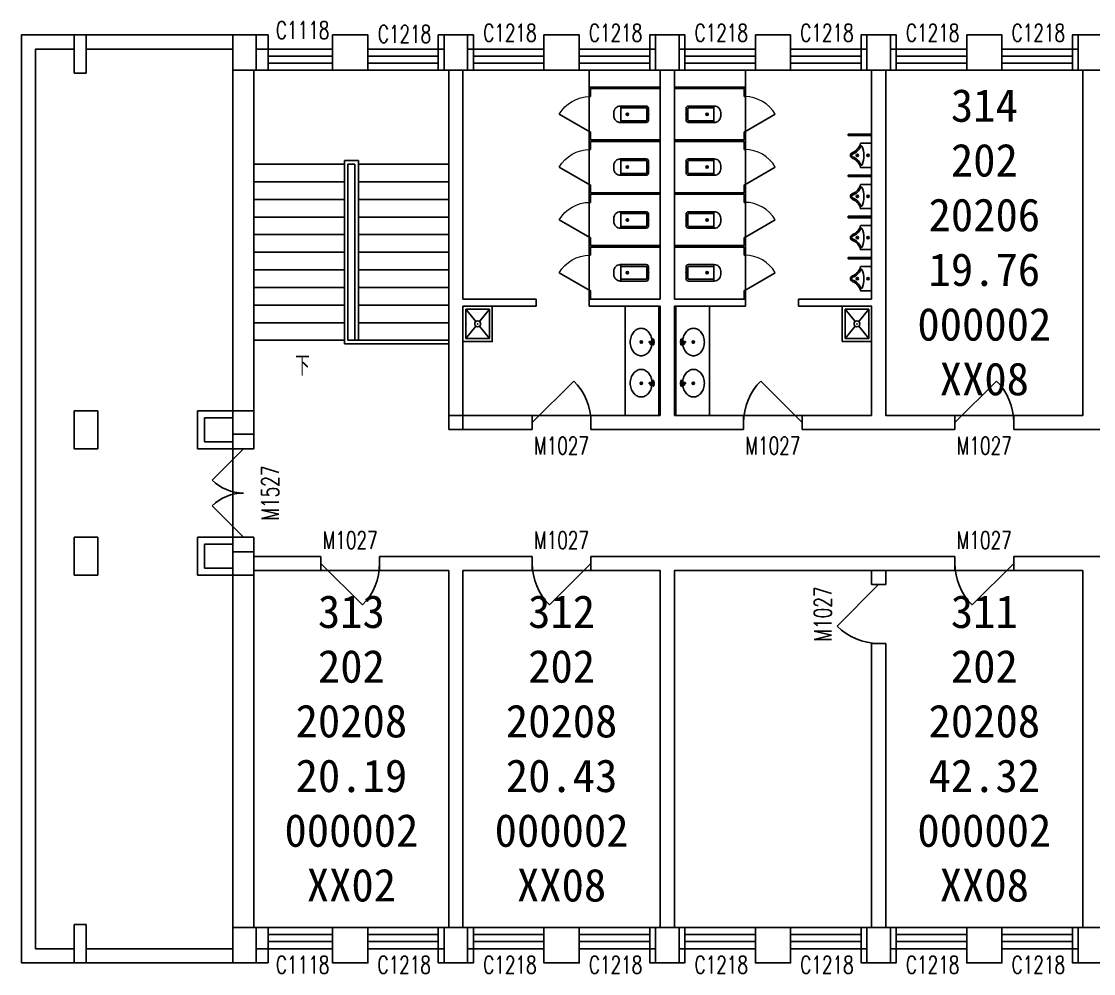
# Model space of a CAD drawing. Header units: millimetres. Extents: x 147696 to 202096, y 126490 to 143873.
# Drawn here: x 147696 to 165956, y 126490 to 142703 of the extents above; entities that cross this region are included whole.
import ezdxf

# ---------------------------------------------------------------- set-up
doc = ezdxf.new("R2010")
doc.units = ezdxf.units.MM
doc.header["$LTSCALE"] = 1000
doc.linetypes.add('DASH', pattern=[0.35, 0.25, -0.1])
for name, color, linetype in [('GROS', 6, 'Continuous'), ('RM$', 5, 'Continuous'), ('RM$TXT', 5, 'Continuous'), ('主体', 255, 'Continuous')]:
    doc.layers.add(name, color=color, linetype=linetype)
doc.layers.get('0').off()
doc.layers.get('0').freeze()
doc.styles.add('_TCH_DIM', font='SIMPLEX', dxfattribs={"bigfont": 'GBCBIG'})
doc.styles.add('_TCH_WINDOW', font='SIMPLEX', dxfattribs={"bigfont": 'GBCBIG'})
doc.styles.get("Standard").update_dxf_attribs({"font": ''})
doc.styles.get('Standard').set_extended_font_data('SimSun')

# ---------------------------------------------------------------- blocks, each defined once
blk = doc.blocks.new('$DorLib2D$00000114')
at = {"color": 0}
blk.add_line((0.5, 0), (-0.207, 0.707), dxfattribs=at)
blk.add_arc((0.5, 0), 1, 135, 180, dxfattribs=at)
blk = doc.blocks.new('$lvtry$00000201')
at = {"color": 0}
for p, q in [((100, -30, 0), (-100, -30, 0)), ((110, -470, 0), (110, -40, 0)), ((140, -470, 0), (-140, -470, 0))]:
    blk.add_line(p, q, dxfattribs=at)
at = {"color": 0, "elevation": 0}
blk.add_lwpolyline([(140, -40, 0.414214), (100, 0), (-100, 0, 0.414214), (-140, -40), (-140, -480, 0.414214), (-30, -590), (30, -590, 0.414214), (140, -480)], format="xyb", close=True, dxfattribs=at)
blk.add_lwpolyline([(-110, -40), (-110, -470)], dxfattribs=at)
at = {"color": 0}
blk.add_circle((0, -359, 0), 20, dxfattribs=at)
for centre, start, end in [((-100, -40, 0), 90, 180), ((100, -40, 0), 0, 90)]:
    blk.add_arc(centre, 10, start, end, dxfattribs=at)
for p in [(0, 0, 0), (0, -359, 0)]:
    blk.add_point(p, dxfattribs=at)
blk = doc.blocks.new('$TCHSYS$APDOOR2D')
blk.add_line((0.5, 0), (0, 0.866))
at = {"lineweight": 13}
blk.add_arc((0.5, 0), 1, 120, 180, dxfattribs=at)
blk = doc.blocks.new('$lvtry$00000191')
at = {"color": 0}
for p, q in [((-250, -50, 0), (-39, -219, 0)), ((39, -219, 0), (250, -50, 0)), ((-250, -450, 0), (-39, -281, 0)), ((39, -281, 0), (250, -450, 0))]:
    blk.add_line(p, q, dxfattribs=at)
at = {"color": 0, "elevation": 0}
for points in [[(300, -500), (300, 0), (-300, 0), (-300, -500)], [(250, -450), (250, -50), (-250, -50), (-250, -450)]]:
    blk.add_lwpolyline(points, close=True, dxfattribs=at)
at = {"color": 0}
blk.add_circle((0, -250, 0), 50, dxfattribs=at)
for p in [(0, -50, 0), (0, -250, 0)]:
    blk.add_point(p, dxfattribs=at)
blk = doc.blocks.new('$lvtry$00000194')
at = {"color": 0}
for p, q in [((-17, -27), (-17, -17)), ((17, -27), (17, -17))]:
    blk.add_line(p, q, dxfattribs=at)
blk.add_lwpolyline([(14, -39, -0.067374), (92, -53, -0.088152), (166, -93, -0.105269), (218, -155, -0.121685), (235, -224, -0.121685), (218, -292, -0.105269), (166, -355, -0.088152), (92, -394, -0.078966), (0, -409, -0.078966), (-92, -394, -0.088152), (-166, -355, -0.105269), (-218, -292, -0.121685), (-235, -224, -0.121685), (-218, -155, -0.105269), (-166, -93, -0.088152), (-92, -53, -0.059935), (-23, -40, -0.059935)], format="xyb", dxfattribs=at)
for centre, radius in [((0, -27), 16.7), ((0, -221), 20), ((0, -221), 15)]:
    blk.add_circle(centre, radius, dxfattribs=at)
for centre, radius, start, end in [((0, -17), 16.7, 0, 180), ((-40, -17), 10.1, 106.6096, 258.1648), ((-64, 250), 259, 274.7069, 282.3732), ((-75, -197), 173, 71.36, 79.1873), ((-29, -63), 6.77, 155.344, 308.3224), ((-171, 35), 166, 324.8411, 338.1337), ((-171, 35), 170, 324.8411, 331.3523), ((-29, -63), 3.37, 155.344, 308.3224), ((100, -178), 170, 132.3141, 138.8253), ((100, -178), 166, 125.5327, 138.8253), ((-12, -42), 10.6, 201.8924, 261.774), ((-381, -99), 372, 2.3982, 6.7627), ((0, -80), 9.9, 201.7837, 338.2163), ((64, 250), 259, 257.6268, 265.2931), ((381, -99), 372, 170.1008, 177.6018), ((75, -197), 173, 100.8127, 110.4191), ((40, -17), 10.1, 281.8352, 73.3904)]:
    blk.add_arc(centre, radius, start, end, dxfattribs=at)
for p in [(0, -27), (0, -221)]:
    blk.add_point(p, dxfattribs=at)
blk = doc.blocks.new('$WINLIB2D$00000001')
at = {"color": 0}
for points in [[(-0.5, 0.5), (-0.5, -0.5)], [(-0.5, 0.5), (0.5, 0.5)], [(0.5, -0.5), (0.5, 0.5)], [(0.5, 0.167), (-0.5, 0.167)], [(0.5, -0.167), (-0.5, -0.167)], [(-0.5, -0.5), (0.5, -0.5)]]:
    blk.add_lwpolyline(points, dxfattribs=at)
blk = doc.blocks.new('$lvtry$00000222')
at = {"color": 0, "elevation": 0}
blk.add_lwpolyline([(-205, -191), (-205, 0), (205, 0), (205, -191, 0.268068), (51, -323, -0.317765), (0, -360, -0.317765), (-51, -323, 0.268068)], format="xyb", close=True, dxfattribs=at)
at = {"color": 0}
for centre in [(0, -60, 0), (0, -242, 0)]:
    blk.add_circle(centre, 20, dxfattribs=at)
for centre, radius, start, end in [((-152, -175, 0), 10, 114.1084, 248.1394), ((5, -526, 0), 395, 66.6675, 114.1084), ((243, -401, 0), 233, 110.4941, 160.7361), ((158, -173, 0), 10, 290.4941, 66.6675), ((-243, -401, 0), 233, 19.2639, 68.1394), ((0, -316, 0), 24, 199.2639, 269.4998), ((0, -316, 0), 24, 270.5002, 340.7361)]:
    blk.add_arc(centre, radius, start, end, dxfattribs=at)
for p in [(0, -60, 0), (0, -242, 0)]:
    blk.add_point(p, dxfattribs=at)
blk = doc.blocks.new('$DorLib2D$00000116')
at = {"color": 0}
for p, q in [((-0.5, 0), (-0.146, 0.354)), ((0.5, 0), (0.146, 0.354))]:
    blk.add_line(p, q, dxfattribs=at)
for centre, start, end in [((-0.5, 0), 0, 45), ((0.5, 0), 135, 180)]:
    blk.add_arc(centre, 0.5, start, end, dxfattribs=at)

msp = doc.modelspace()

# ---------------------------------------------------------------- linework, layer by layer
at = {"layer": 'GROS'}
for points in [[(147696, 142473), (151896, 142473), (151896, 142233), (152996, 142233), (152996, 142473), (153596, 142473), (153596, 142233), (154796, 142233), (154796, 142473), (155396, 142473), (155396, 142233), (156596, 142233), (156596, 142473), (157196, 142473), (157196, 142233), (158396, 142233), (158396, 142473), (158996, 142473), (158996, 142233), (160196, 142233), (160196, 142416), (160196, 142473), (160796, 142473), (160796, 142233), (161996, 142233), (161996, 142473), (162596, 142473), (162596, 142233), (163796, 142233), (163796, 142473), (164396, 142473), (164396, 142233), (165596, 142233), (165596, 142473), (166196, 142473)], [(166196, 126673), (165596, 126673), (165596, 126913), (164396, 126913), (164396, 126672), (163796, 126672), (163796, 126913), (162596, 126913), (162596, 126673), (161996, 126673), (161996, 126913), (160796, 126913), (160796, 126672), (160196, 126672), (160196, 126913), (158996, 126913), (158996, 126673), (158396, 126673), (158396, 126913), (157196, 126913), (157196, 126672), (156596, 126672), (156596, 126913), (155396, 126913), (155396, 126673), (154796, 126673), (154796, 126913), (153596, 126913), (153596, 126672), (152996, 126672), (152996, 126913), (151896, 126913), (151896, 126673), (147696, 126673), (147696, 142473)]]:
    msp.add_lwpolyline(points, dxfattribs=at)
at = {"layer": 'RM$', "color": 5}
for points in [[(162416, 141873), (165776, 141873), (165776, 135993), (162416, 135993)], [(154976, 133353), (151656, 133353), (151656, 127273), (154976, 127273)], [(155216, 133353), (158576, 133353), (158576, 127273), (155216, 127273)], [(165776, 133353), (158816, 133353), (158816, 127273), (165776, 127273)]]:
    msp.add_lwpolyline(points, close=True, dxfattribs=at)
at = {"layer": '主体'}
for p, q in [((148796, 142473), (148596, 142473)), ((148596, 142473), (148596, 141823)), ((148796, 141823), (148796, 142473)), ((151696, 142473), (151296, 142473)), ((151296, 142473), (151296, 141873)), ((151696, 141873), (151696, 142473)), ((151896, 142473), (151696, 142473)), ((151896, 142233), (151896, 142473)), ((153596, 142473), (152996, 142473)), ((152996, 142473), (152996, 141873)), ((153596, 141873), (153596, 142473)), ((154896, 142473), (154796, 142473)), ((154796, 142473), (154796, 142233)), ((155296, 142473), (154896, 142473)), ((154896, 142473), (154896, 141873)), ((155296, 141873), (155296, 142473)), ((155396, 142473), (155296, 142473)), ((155396, 142233), (155396, 142473)), ((157196, 142473), (156596, 142473)), ((156596, 142473), (156596, 141873)), ((157196, 141873), (157196, 142473)), ((158496, 142473), (158396, 142473)), ((158396, 142473), (158396, 142233)), ((158896, 142473), (158496, 142473)), ((158496, 142473), (158496, 141873)), ((158896, 141873), (158896, 142473)), ((158996, 142473), (158896, 142473)), ((158996, 142233), (158996, 142473)), ((160796, 142473), (160196, 142473)), ((160196, 142473), (160196, 141873)), ((160796, 141873), (160796, 142473)), ((162096, 142473), (161996, 142473)), ((161996, 142473), (161996, 142233)), ((162496, 142473), (162096, 142473)), ((162096, 142473), (162096, 141873)), ((162496, 141873), (162496, 142473)), ((162596, 142473), (162496, 142473)), ((162596, 142233), (162596, 142473)), ((164396, 142473), (163796, 142473)), ((163796, 142473), (163796, 141873)), ((164396, 141873), (164396, 142473)), ((165696, 142473), (165596, 142473)), ((165596, 142473), (165596, 142233)), ((166096, 142473), (165696, 142473)), ((165696, 142473), (165696, 141873)), ((151896, 142233), (151696, 142233)), ((151896, 141873), (151896, 142233)), ((154896, 142233), (154796, 142233)), ((154796, 142233), (154796, 141873)), ((155396, 142233), (155296, 142233)), ((155396, 141873), (155396, 142233)), ((158496, 142233), (158396, 142233)), ((158396, 142233), (158396, 141873)), ((158996, 142233), (158896, 142233)), ((158996, 141873), (158996, 142233)), ((162096, 142233), (161996, 142233)), ((161996, 142233), (161996, 141873)), ((162596, 142233), (162496, 142233)), ((162596, 141873), (162596, 142233)), ((165696, 142233), (165596, 142233)), ((165596, 142233), (165596, 141873)), ((148596, 141823), (148796, 141823)), ((151296, 141873), (151696, 141873)), ((151296, 136073), (151296, 141873)), ((151656, 141873), (151656, 140273)), ((151656, 136073), (151656, 141873)), ((152996, 141873), (151696, 141873)), ((151696, 141873), (151896, 141873)), ((152996, 141873), (153596, 141873)), ((154896, 141873), (153596, 141873)), ((154796, 141873), (154896, 141873)), ((154896, 141873), (155296, 141873)), ((154976, 141873), (154976, 137853)), ((154976, 140273), (154976, 141873)), ((155216, 141873), (155216, 137973)), ((155296, 141873), (155396, 141873)), ((156596, 141873), (157196, 141873)), ((157364, 137973), (157364, 141873)), ((158396, 141873), (158496, 141873)), ((158496, 141873), (158896, 141873)), ((158576, 141873), (158576, 137973)), ((158816, 141873), (158816, 137973)), ((158896, 141873), (158996, 141873)), ((160029, 137973), (160029, 141873)), ((160196, 141873), (160796, 141873)), ((161996, 141873), (162096, 141873)), ((162096, 141873), (162496, 141873)), ((162176, 141873), (162176, 137973)), ((162416, 141873), (162416, 137853)), ((162496, 141873), (162596, 141873)), ((163796, 141873), (164396, 141873)), ((165596, 141873), (165696, 141873)), ((165696, 141873), (166096, 141873)), ((165776, 141873), (165776, 135993)), ((158576, 141586), (157364, 141586)), ((157364, 141586), (157364, 141423)), ((158576, 141561), (157389, 141561)), ((157389, 141423), (157389, 141561)), ((158576, 141561), (158576, 141586)), ((158816, 141586), (160029, 141586)), ((158816, 141586), (158816, 141561)), ((158816, 141561), (160004, 141561)), ((160004, 141561), (160004, 141423)), ((160029, 141423), (160029, 141586)), ((157364, 141423), (157389, 141423)), ((160004, 141423), (160029, 141423)), ((157389, 140823), (157364, 140823)), ((157364, 140823), (157364, 140673)), ((157389, 140686), (157389, 140823)), ((160029, 140823), (160004, 140823)), ((160004, 140823), (160004, 140686)), ((160029, 140673), (160029, 140823)), ((162176, 140786), (161776, 140786)), ((161776, 140761), (161776, 140786)), ((162176, 140761), (162176, 140786)), ((157364, 140673), (157364, 140523)), ((158576, 140686), (157389, 140686)), ((158576, 140661), (157389, 140661)), ((157389, 140523), (157389, 140661)), ((158576, 140661), (158576, 140686)), ((158816, 140686), (160004, 140686)), ((158816, 140686), (158816, 140661)), ((158816, 140661), (160004, 140661)), ((160004, 140661), (160004, 140523)), ((160029, 140523), (160029, 140673)), ((162176, 140761), (161776, 140761)), ((157364, 140523), (157389, 140523)), ((160004, 140523), (160029, 140523)), ((151656, 140273), (151656, 137273)), ((154976, 137273), (154976, 140273)), ((162176, 140086), (161776, 140086)), ((161776, 140061), (161776, 140086)), ((162176, 140061), (161776, 140061)), ((162176, 140061), (162176, 140086)), ((157389, 139923), (157364, 139923)), ((157364, 139923), (157364, 139773)), ((157389, 139786), (157389, 139923)), ((160029, 139923), (160004, 139923)), ((160004, 139923), (160004, 139786)), ((160029, 139773), (160029, 139923)), ((157364, 139773), (157364, 139623)), ((158576, 139786), (157389, 139786)), ((158576, 139761), (157389, 139761)), ((157389, 139623), (157389, 139761)), ((158576, 139761), (158576, 139786)), ((158816, 139786), (160004, 139786)), ((158816, 139786), (158816, 139761)), ((158816, 139761), (160004, 139761)), ((160004, 139761), (160004, 139623)), ((160029, 139623), (160029, 139773)), ((157364, 139623), (157389, 139623)), ((160004, 139623), (160029, 139623)), ((162176, 139386), (161776, 139386)), ((161776, 139361), (161776, 139386)), ((162176, 139361), (161776, 139361)), ((162176, 139361), (162176, 139386)), ((157389, 139023), (157364, 139023)), ((157364, 139023), (157364, 138873)), ((157389, 138886), (157389, 139023)), ((160029, 139023), (160004, 139023)), ((160004, 139023), (160004, 138886)), ((160029, 138873), (160029, 139023)), ((157364, 138873), (157364, 138723)), ((158576, 138886), (157389, 138886)), ((158576, 138861), (157389, 138861)), ((157389, 138723), (157389, 138861)), ((158576, 138861), (158576, 138886)), ((158816, 138886), (160004, 138886)), ((158816, 138886), (158816, 138861)), ((158816, 138861), (160004, 138861)), ((160004, 138861), (160004, 138723)), ((160029, 138723), (160029, 138873)), ((157364, 138723), (157389, 138723)), ((160004, 138723), (160029, 138723)), ((162176, 138686), (161776, 138686)), ((161776, 138661), (161776, 138686)), ((162176, 138661), (161776, 138661)), ((162176, 138661), (162176, 138686)), ((157389, 138123), (157364, 138123)), ((157364, 138123), (157364, 137973)), ((157389, 137973), (157389, 138123)), ((160029, 138123), (160004, 138123)), ((160004, 138123), (160004, 137973)), ((160029, 137973), (160029, 138123)), ((156464, 137973), (155216, 137973)), ((156464, 137853), (156464, 137973)), ((158576, 137973), (157364, 137973)), ((157364, 137973), (157364, 137853)), ((157364, 137973), (157389, 137973)), ((160029, 137973), (158816, 137973)), ((160004, 137973), (160029, 137973)), ((160029, 137853), (160029, 137973)), ((162176, 137973), (160929, 137973)), ((160929, 137973), (160929, 137853)), ((154976, 137853), (154976, 135753)), ((155216, 137853), (156464, 137853)), ((155216, 137853), (155216, 135993)), ((157364, 137853), (158576, 137853)), ((158550, 137853), (158550, 135993)), ((158576, 137853), (158576, 135993)), ((158816, 137853), (160029, 137853)), ((158816, 137853), (158816, 135993)), ((158842, 137853), (158842, 135993)), ((160929, 137853), (162176, 137853)), ((162176, 137853), (162176, 135993)), ((162416, 137853), (162416, 135993)), ((154976, 137273), (154976, 137213)), ((148996, 136073), (148596, 136073)), ((148596, 136073), (148596, 135423)), ((148996, 135423), (148996, 136073)), ((150696, 135423), (150696, 136073)), ((150696, 136073), (151296, 136073)), ((151656, 136073), (151296, 136073)), ((151296, 136073), (151296, 135673)), ((151656, 135673), (151656, 136073)), ((150816, 135543), (150816, 135953)), ((150816, 135953), (151296, 135953)), ((155216, 135993), (154976, 135993)), ((154976, 135993), (154976, 135753)), ((156396, 135993), (155216, 135993)), ((155216, 135753), (155216, 135993)), ((156396, 135993), (157396, 135993)), ((156396, 135753), (156396, 135993)), ((158576, 135993), (157396, 135993)), ((157396, 135993), (157396, 135753)), ((159996, 135993), (158816, 135993)), ((159996, 135993), (160996, 135993)), ((159996, 135753), (159996, 135993)), ((162176, 135993), (160996, 135993)), ((160996, 135993), (160996, 135753)), ((163596, 135993), (162416, 135993)), ((163596, 135753), (163596, 135993)), ((165776, 135993), (164596, 135993)), ((164596, 135993), (164596, 135753)), ((151296, 135673), (151296, 135423)), ((151296, 135673), (151656, 135673)), ((151656, 135423), (151656, 135673)), ((154976, 135753), (156396, 135753)), ((154976, 135753), (155216, 135753)), ((157396, 135753), (158696, 135753)), ((158696, 135753), (159996, 135753)), ((160996, 135753), (162296, 135753)), ((162296, 135753), (163596, 135753)), ((164596, 135753), (165896, 135753)), ((165896, 135753), (167196, 135753)), ((151296, 135543), (150816, 135543)), ((151296, 135423), (151296, 135543)), ((148596, 135423), (148996, 135423)), ((151296, 135423), (150696, 135423)), ((151296, 135423), (151296, 133923)), ((151296, 135423), (151656, 135423)), ((148996, 133923), (148596, 133923)), ((148596, 133923), (148596, 133273)), ((148996, 133273), (148996, 133923)), ((150696, 133273), (150696, 133923)), ((150696, 133923), (151296, 133923)), ((151656, 133923), (151296, 133923)), ((151296, 133923), (151296, 133673)), ((151296, 133923), (151296, 133803)), ((151656, 133673), (151656, 133923)), ((150816, 133393), (150816, 133803)), ((150816, 133803), (151296, 133803)), ((151656, 133673), (151296, 133673)), ((151296, 133673), (151296, 133273)), ((151656, 133273), (151656, 133673)), ((152796, 133593), (151656, 133593)), ((152796, 133353), (152796, 133593)), ((155096, 133593), (153796, 133593)), ((153796, 133593), (153796, 133353)), ((156396, 133593), (155096, 133593)), ((156396, 133353), (156396, 133593)), ((158696, 133593), (157396, 133593)), ((157396, 133593), (157396, 133353)), ((158696, 133593), (162296, 133593)), ((163596, 133593), (162296, 133593)), ((163596, 133353), (163596, 133593)), ((165896, 133593), (164596, 133593)), ((164596, 133593), (164596, 133353)), ((167196, 133593), (165896, 133593)), ((151296, 133393), (150816, 133393)), ((151656, 133353), (152796, 133353)), ((153796, 133353), (154976, 133353)), ((154976, 127273), (154976, 133353)), ((155216, 133353), (156396, 133353)), ((155216, 127273), (155216, 133353)), ((157396, 133353), (158576, 133353)), ((158576, 127273), (158576, 133353)), ((158816, 127273), (158816, 133353)), ((158816, 133353), (162176, 133353)), ((162176, 133353), (162176, 133113)), ((162416, 133353), (163596, 133353)), ((162416, 133113), (162416, 133353)), ((164596, 133353), (165776, 133353)), ((165776, 127273), (165776, 133353)), ((148596, 133273), (148996, 133273)), ((151296, 133273), (150696, 133273)), ((151296, 127273), (151296, 133273)), ((151296, 133273), (151656, 133273)), ((151656, 127273), (151656, 133273)), ((162176, 133113), (162416, 133113)), ((162416, 132113), (162176, 132113)), ((162176, 132113), (162176, 127273)), ((162416, 127273), (162416, 132113)), ((148796, 127323), (148596, 127323)), ((148596, 127323), (148596, 126673)), ((148796, 126673), (148796, 127323)), ((151696, 127273), (151296, 127273)), ((151296, 127273), (151296, 126673)), ((151896, 127273), (151696, 127273)), ((151696, 126673), (151696, 127273)), ((151896, 126913), (151896, 127273)), ((153296, 127273), (152996, 127273)), ((152996, 127273), (152996, 127272)), ((153596, 127273), (153296, 127273)), ((153596, 127272), (153596, 127273)), ((154896, 127273), (154796, 127273)), ((154796, 127273), (154796, 126913)), ((155296, 127273), (154896, 127273)), ((154896, 127273), (154896, 126673)), ((155396, 127273), (155296, 127273)), ((155296, 126673), (155296, 127273)), ((155396, 126913), (155396, 127273)), ((156896, 127273), (156596, 127273)), ((156596, 127273), (156596, 127272)), ((157196, 127273), (156896, 127273)), ((157196, 127272), (157196, 127273)), ((158496, 127273), (158396, 127273)), ((158896, 127273), (158496, 127273)), ((158496, 127273), (158496, 126673)), ((158896, 126673), (158896, 127273)), ((158996, 127273), (158896, 127273)), ((158996, 126913), (158996, 127273)), ((160496, 127273), (160196, 127273)), ((160196, 127273), (160196, 127272)), ((160796, 127273), (160496, 127273)), ((160796, 127272), (160796, 127273)), ((162096, 127273), (161996, 127273)), ((161996, 127273), (161996, 126913)), ((162496, 127273), (162096, 127273)), ((162096, 127273), (162096, 126673)), ((162496, 126673), (162496, 127273)), ((162596, 127273), (162496, 127273)), ((162596, 126913), (162596, 127273)), ((164096, 127273), (163796, 127273)), ((163796, 127273), (163796, 127272)), ((164396, 127273), (164096, 127273)), ((164396, 127272), (164396, 127273)), ((165696, 127273), (165596, 127273)), ((165596, 127273), (165596, 126913)), ((166096, 127273), (165696, 127273)), ((165696, 127273), (165696, 126673)), ((153596, 127272), (152996, 127272)), ((152996, 127272), (152996, 126672)), ((153596, 126672), (153596, 127272)), ((157196, 127272), (156596, 127272)), ((156596, 127272), (156596, 126672)), ((157196, 126672), (157196, 127272)), ((160796, 127272), (160196, 127272)), ((160196, 127272), (160196, 126672)), ((160796, 126672), (160796, 127272)), ((164396, 127272), (163796, 127272)), ((163796, 127272), (163796, 126672)), ((164396, 126672), (164396, 127272)), ((151696, 126913), (151896, 126913)), ((151896, 126673), (151896, 126913)), ((154796, 126913), (154796, 126673)), ((154796, 126913), (154896, 126913)), ((155296, 126913), (155396, 126913)), ((155396, 126673), (155396, 126913)), ((158396, 126913), (158396, 126673)), ((158396, 126913), (158496, 126913)), ((158896, 126913), (158996, 126913)), ((158996, 126673), (158996, 126913)), ((161996, 126913), (161996, 126673)), ((161996, 126913), (162096, 126913)), ((162496, 126913), (162596, 126913)), ((162596, 126673), (162596, 126913)), ((165596, 126913), (165596, 126673)), ((165596, 126913), (165696, 126913)), ((148596, 126673), (148796, 126673)), ((151296, 126673), (151696, 126673)), ((151696, 126673), (151896, 126673)), ((152996, 126672), (153596, 126672)), ((154796, 126673), (154896, 126673)), ((154896, 126673), (155296, 126673)), ((155296, 126673), (155396, 126673)), ((156596, 126672), (157196, 126672)), ((158396, 126673), (158496, 126673)), ((158496, 126673), (158896, 126673)), ((158896, 126673), (158996, 126673)), ((160196, 126672), (160796, 126672)), ((161996, 126673), (162096, 126673)), ((162096, 126673), (162496, 126673)), ((162496, 126673), (162596, 126673)), ((163796, 126672), (164396, 126672)), ((165596, 126673), (165696, 126673)), ((165696, 126673), (166096, 126673))]:
    msp.add_line(p, q, dxfattribs=at)
at = {"layer": '主体', "color": 2}
for p, q in [((153196, 140273), (151656, 140273)), ((151656, 140273), (153196, 140273)), ((153436, 140333), (153196, 140333)), ((153196, 140333), (153196, 137213)), ((153256, 140273), (153256, 137273)), ((153376, 140273), (153256, 140273)), ((153256, 140273), (153256, 137273)), ((153256, 140273), (153376, 140273)), ((153376, 137273), (153376, 140273)), ((153376, 137273), (153376, 140273)), ((153436, 137273), (153436, 140333)), ((153436, 140273), (154976, 140273)), ((153436, 140273), (154976, 140273)), ((153196, 139973), (151656, 139973)), ((153436, 139973), (154976, 139973)), ((153196, 139673), (151656, 139673)), ((153436, 139673), (154976, 139673)), ((153196, 139373), (151656, 139373)), ((153436, 139373), (154976, 139373)), ((153196, 139073), (151656, 139073)), ((153436, 139073), (154976, 139073)), ((153196, 138773), (151656, 138773)), ((153436, 138773), (154976, 138773)), ((153196, 138473), (151656, 138473)), ((153436, 138473), (154976, 138473)), ((153196, 138173), (151656, 138173)), ((153436, 138173), (154976, 138173)), ((153196, 137873), (151656, 137873)), ((153436, 137873), (154976, 137873)), ((153196, 137573), (151656, 137573)), ((153436, 137573), (154976, 137573)), ((153196, 137273), (151656, 137273)), ((153196, 137213), (154976, 137213)), ((153256, 137273), (154976, 137273)), ((153376, 137273), (153256, 137273)), ((153376, 137273), (153436, 137273)), ((153376, 137273), (153436, 137273)), ((153436, 137273), (154976, 137273))]:
    msp.add_line(p, q, dxfattribs=at)
at = {"layer": '主体', "linetype": 'DASH'}
for p, q in [((156464, 137973), (156464, 137853)), ((157364, 137853), (157364, 137973)), ((160029, 137973), (160029, 137853)), ((160929, 137853), (160929, 137973))]:
    msp.add_line(p, q, dxfattribs=at)
at = {"layer": '主体', "color": 4}
msp.add_line((158396, 127273), (158396, 126913), dxfattribs=at)
at = {"layer": '主体'}
for points in [[(151296, 126673), (147696, 126673), (147696, 142473), (151296, 142473)], [(148596, 126913), (147936, 126913), (147936, 142233), (148596, 142233)], [(148796, 142233), (151296, 142233)], [(151296, 126913), (148796, 126913)]]:
    msp.add_lwpolyline(points, dxfattribs=at)
at = {"layer": '主体', "color": 2}
msp.add_lwpolyline([(152456, 137123, 0, 0, 0), (152456, 141073, 0, 0, 0), (154176, 141073, 0, 0, 0), (154176, 137723, 80, 0, 0), (154176, 137423, 0, 0, 0)], format="xyseb", dxfattribs=at)
at = {"layer": '主体'}
for points in [[(158576, 135993), (158576, 137853), (157976, 137853), (157976, 135993)], [(158816, 135993), (158816, 137853), (159416, 137853), (159416, 135993)]]:
    msp.add_lwpolyline(points, close=True, dxfattribs=at)

# ---------------------------------------------------------------- block references
at = {"layer": '主体', "color": 4}
ref = msp.add_blockref('$WINLIB2D$00000001', (152446, 142053), dxfattribs=dict(at, xscale=-1100, yscale=-360, zscale=-1100, rotation=180))
ref.add_attrib('A', 'C1118', (152031, 142406), dxfattribs={"height": 297.5, "style": '_TCH_WINDOW', "width": 0.705882})
ref = msp.add_blockref('$WINLIB2D$00000001', (154196, 142053), dxfattribs=dict(at, xscale=-1200, yscale=360, zscale=-1200, rotation=180))
ref.add_attrib('A', 'C1218', (153766, 142342), dxfattribs={"height": 297.5, "style": '_TCH_WINDOW', "width": 0.705882})
ref = msp.add_blockref('$WINLIB2D$00000001', (155996, 142053), dxfattribs=dict(at, xscale=1200, yscale=360, zscale=1200, rotation=180))
ref.add_attrib('A', 'C1218', (155561, 142360), dxfattribs={"height": 297.5, "style": '_TCH_WINDOW', "width": 0.705882})
ref = msp.add_blockref('$WINLIB2D$00000001', (157796, 142053), dxfattribs=dict(at, xscale=1200, yscale=360, zscale=1200, rotation=180))
ref.add_attrib('A', 'C1218', (157361, 142360), dxfattribs={"height": 297.5, "style": '_TCH_WINDOW', "width": 0.705882})
ref = msp.add_blockref('$WINLIB2D$00000001', (159596, 142053), dxfattribs=dict(at, xscale=1200, yscale=360, zscale=1200, rotation=180))
ref.add_attrib('A', 'C1218', (159161, 142360), dxfattribs={"height": 297.5, "style": '_TCH_WINDOW', "width": 0.705882})
ref = msp.add_blockref('$WINLIB2D$00000001', (161396, 142053), dxfattribs=dict(at, xscale=1200, yscale=360, zscale=1200, rotation=180))
ref.add_attrib('A', 'C1218', (160961, 142360), dxfattribs={"height": 297.5, "style": '_TCH_WINDOW', "width": 0.705882})
ref = msp.add_blockref('$WINLIB2D$00000001', (163196, 142053), dxfattribs=dict(at, xscale=1200, yscale=360, zscale=1200, rotation=180))
ref.add_attrib('A', 'C1218', (162761, 142360), dxfattribs={"height": 297.5, "style": '_TCH_WINDOW', "width": 0.705882})
ref = msp.add_blockref('$WINLIB2D$00000001', (164996, 142053), dxfattribs=dict(at, xscale=1200, yscale=360, zscale=1200, rotation=180))
ref.add_attrib('A', 'C1218', (164561, 142360), dxfattribs={"height": 297.5, "style": '_TCH_WINDOW', "width": 0.705882})
at = {"layer": '主体', "xscale": -600, "zscale": 25, "rotation": 90}
for p, yscale in [((157376, 141123), 600), ((160016, 141123), -600), ((157376, 140223), 600), ((160016, 140223), -600), ((157376, 139323), 600), ((160016, 139323), -600), ((157376, 138423), 600), ((160016, 138423), -600)]:
    msp.add_blockref('$TCHSYS$APDOOR2D', p, dxfattribs=dict(at, yscale=yscale))
at = {"layer": '主体'}
for name, p, rotation in [('$lvtry$00000201', (158376, 141123), 270), ('$lvtry$00000222', (162176, 140423), 270), ('$lvtry$00000201', (158376, 140223), 270), ('$lvtry$00000222', (162176, 139723), 270), ('$lvtry$00000201', (158376, 139323), 270), ('$lvtry$00000222', (162176, 139023), 270), ('$lvtry$00000201', (158376, 138423), 270), ('$lvtry$00000222', (162176, 138323), 270), ('$lvtry$00000191', (155216, 137553), 90), ('$lvtry$00000191', (155216, 137553), 90), ('$lvtry$00000191', (162176, 137553), 270), ('$lvtry$00000194', (158918, 137243), 90), ('$lvtry$00000194', (158918, 136543), 90)]:
    msp.add_blockref(name, p, dxfattribs=dict(at, rotation=rotation))
at = {"layer": '主体', "yscale": -1}
for name, p, rotation in [('$lvtry$00000201', (159016, 141123), 270), ('$lvtry$00000201', (159016, 140223), 270), ('$lvtry$00000201', (159016, 139323), 270), ('$lvtry$00000201', (159016, 138423), 270), ('$lvtry$00000194', (158474, 137243), 90), ('$lvtry$00000194', (158474, 136543), 90)]:
    msp.add_blockref(name, p, dxfattribs=dict(at, rotation=rotation))
at = {"layer": '主体', "color": 4}
ref = msp.add_blockref('$DorLib2D$00000114', (156896, 135873), dxfattribs=dict(at, xscale=-1000, yscale=1000, zscale=-1000))
ref.add_attrib('A', 'M1027', (156426, 135330), dxfattribs={"height": 297.5, "style": '_TCH_WINDOW', "width": 0.705882})
ref = msp.add_blockref('$DorLib2D$00000114', (160496, 135873), dxfattribs=dict(at, xscale=1000, yscale=1000, zscale=1000))
ref.add_attrib('A', 'M1027', (160026, 135330), dxfattribs={"height": 297.5, "style": '_TCH_WINDOW', "width": 0.705882})
ref = msp.add_blockref('$DorLib2D$00000114', (164096, 135873), dxfattribs=dict(at, xscale=-1000, yscale=1000, zscale=-1000))
ref.add_attrib('A', 'M1027', (163626, 135330), dxfattribs={"height": 297.5, "style": '_TCH_WINDOW', "width": 0.705882})
ref = msp.add_blockref('$DorLib2D$00000116', (151476, 134673), dxfattribs=dict(at, xscale=1500, yscale=1500, zscale=1500, rotation=90))
ref.add_attrib('A', 'M1527', (152080, 134203), dxfattribs={"height": 297.5, "rotation": 90, "style": '_TCH_WINDOW', "width": 0.705882})
ref = msp.add_blockref('$DorLib2D$00000114', (153296, 133473), dxfattribs=dict(at, xscale=-1000, yscale=-1000, zscale=-1000))
ref.add_attrib('A', 'M1027', (152826, 133720), dxfattribs={"height": 297.5, "style": '_TCH_WINDOW', "width": 0.705882})
ref = msp.add_blockref('$DorLib2D$00000114', (156896, 133473), dxfattribs=dict(at, xscale=1000, yscale=-1000, zscale=1000))
ref.add_attrib('A', 'M1027', (156426, 133720), dxfattribs={"height": 297.5, "style": '_TCH_WINDOW', "width": 0.705882})
ref = msp.add_blockref('$DorLib2D$00000114', (164096, 133473), dxfattribs=dict(at, xscale=1000, yscale=-1000, zscale=1000))
ref.add_attrib('A', 'M1027', (163626, 133720), dxfattribs={"height": 297.5, "style": '_TCH_WINDOW', "width": 0.705882})
ref = msp.add_blockref('$DorLib2D$00000114', (162296, 132613), dxfattribs=dict(at, xscale=1000, yscale=1000, zscale=1000, rotation=90))
ref.add_attrib('A', 'M1027', (161495, 132143), dxfattribs={"height": 297.5, "rotation": 90, "style": '_TCH_WINDOW', "width": 0.705882})
ref = msp.add_blockref('$WINLIB2D$00000001', (152446, 127093), dxfattribs=dict(at, xscale=1100, yscale=360, zscale=1100))
ref.add_attrib('A', 'C1118', (152031, 126490), dxfattribs={"height": 297.5, "style": '_TCH_WINDOW', "width": 0.705882})
ref = msp.add_blockref('$WINLIB2D$00000001', (154196, 127093), dxfattribs=dict(at, xscale=1200, yscale=360, zscale=1200))
ref.add_attrib('A', 'C1218', (153761, 126490), dxfattribs={"height": 297.5, "style": '_TCH_WINDOW', "width": 0.705882})
ref = msp.add_blockref('$WINLIB2D$00000001', (155996, 127093), dxfattribs=dict(at, xscale=1200, yscale=360, zscale=1200))
ref.add_attrib('A', 'C1218', (155561, 126490), dxfattribs={"height": 297.5, "style": '_TCH_WINDOW', "width": 0.705882})
at = {"layer": '主体'}
ref = msp.add_blockref('$WINLIB2D$00000001', (157796, 127093), dxfattribs=dict(at, xscale=1200, yscale=360, zscale=1200))
ref.add_attrib('A', 'C1218', (157361, 126490), dxfattribs={"height": 297.5, "style": '_TCH_WINDOW', "width": 0.705882})
at = {"layer": '主体', "color": 4}
ref = msp.add_blockref('$WINLIB2D$00000001', (159596, 127093), dxfattribs=dict(at, xscale=1200, yscale=360, zscale=1200))
ref.add_attrib('A', 'C1218', (159161, 126490), dxfattribs={"height": 297.5, "style": '_TCH_WINDOW', "width": 0.705882})
ref = msp.add_blockref('$WINLIB2D$00000001', (161396, 127093), dxfattribs=dict(at, xscale=1200, yscale=360, zscale=1200))
ref.add_attrib('A', 'C1218', (160961, 126490), dxfattribs={"height": 297.5, "style": '_TCH_WINDOW', "width": 0.705882})
ref = msp.add_blockref('$WINLIB2D$00000001', (163196, 127093), dxfattribs=dict(at, xscale=1200, yscale=360, zscale=1200))
ref.add_attrib('A', 'C1218', (162761, 126490), dxfattribs={"height": 297.5, "style": '_TCH_WINDOW', "width": 0.705882})
ref = msp.add_blockref('$WINLIB2D$00000001', (164996, 127093), dxfattribs=dict(at, xscale=1200, yscale=360, zscale=1200))
ref.add_attrib('A', 'C1218', (164561, 126490), dxfattribs={"height": 297.5, "style": '_TCH_WINDOW', "width": 0.705882})

# ---------------------------------------------------------------- texts
at = {"layer": 'RM$TXT', "char_height": 558.8, "attachment_point": 2}
for s, insert in [('314^M^J202^M^J20206^M^J19.76^M^J000002^M^JXX08^M^J', (164096, 141553)), ('313^M^J202^M^J20208^M^J20.19^M^J000002^M^JXX02^M^J', (153316, 132933)), ('312^M^J202^M^J20208^M^J20.43^M^J000002^M^JXX08^M^J', (156896, 132933)), ('311^M^J202^M^J20208^M^J42.32^M^J000002^M^JXX08^M^J', (164096, 132933))]:
    msp.add_mtext(s, dxfattribs=dict(at, insert=insert))
at = {"layer": '主体', "color": 2, "style": '_TCH_DIM'}
msp.add_text('下', height=338, dxfattribs=at).set_placement((152361, 136668))

doc.saveas('drawing.dxf')
